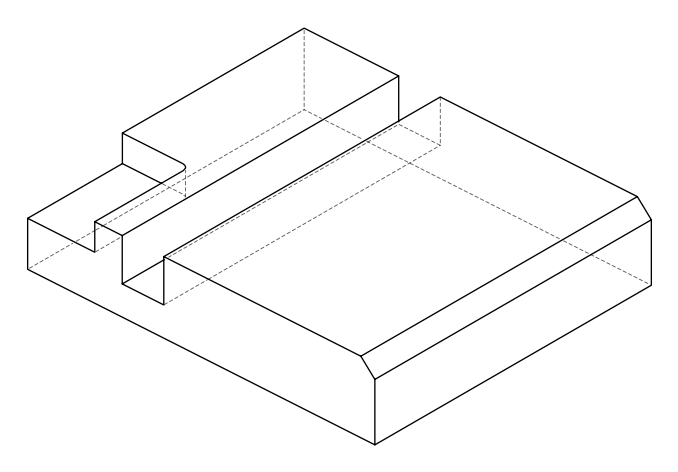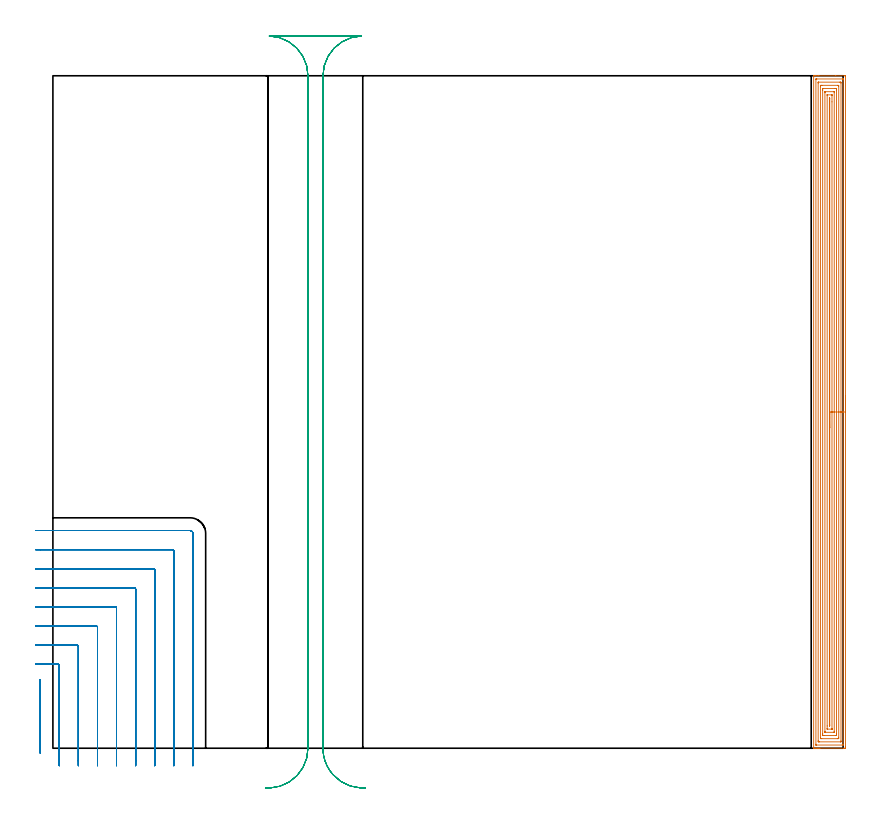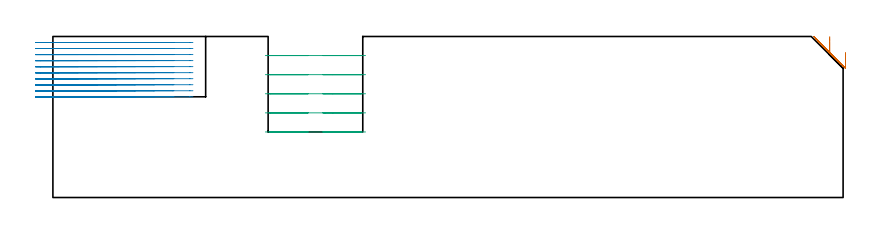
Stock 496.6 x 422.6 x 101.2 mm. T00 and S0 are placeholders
(PLAN: 3 operations, 2 tool changes, 70.6 min)
(1 AREA_MILL | FG_CHAMFER_SURFACE | UGT0205_001 | 27.25 min | 84515 mm3)
(2 MILL_CORNER_NOTCH_RECTANGULAR | CORNER_NOTCH_RECTANGULAR | NXT0201_012 | Follow Part, ap 4, ae 75% | 29.55 min | 526093 mm3)
(3 MILL_RECTANGULAR_SLOT | SLOT_RECTANGULAR | UGT0201_005 | Follow Part, ap 12.5, ae 75% | 13.79 min | 1506794 mm3)
(TOOL UGT0205_001 | Chamfer Mill 20 x 3 x 45 deg. | D20 FL50 Z2)
(TOOL NXT0201_012 | ENDMILL 16mm [2P460-1600-NA 1630] | D16 FL38 Z6)
(TOOL UGT0201_005 | End Mill 50 mm | D50 FL150 Z8)
(OP 1 AREA_MILL)
G17 G21 G94 G90
T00 M6
G54
G17 G0 G90 X498.1 Y221.3 S1061 M3
G43 Z111.2 H0
Z91.2
G94 G1 Y221.262 Z90.328 F250.
Y221.148 Z89.464
Y220.959 Z88.612
Y220.697 Z87.78
Y220.363 Z86.974
Y219.96 Z86.2
Y219.492 Z85.464
Y218.96 Z84.772
Y218.371 Z84.129
Y217.728 Z83.54
Y217.036 Z83.008
Y216.3 Z82.54
Y215.526 Z82.137
Y214.72 Z81.803
Y213.888 Z81.541
Y213.037 Z81.352
Y212.172 Z81.238
Y211.3 Z81.2
Y0.884
X498.098 Y0.61 Z81.202
X498.092 Y0.007 Z81.206
X498.087 Y0.004 Z81.21
X497.481 Y0.001 Z81.816
X496.871 Y0. Z82.426
X482.009 Z97.286
X481.399 Z97.895
X480.833 Z98.464
X480.506 Z98.79
X479.939 Z99.357
X479.612 Z99.683
X478.959 Z100.341
X478.553 Z100.746
X478.162 Y0.002 Z101.129
X478.146 Y0.003 Z101.145
X478.103 Y0.01 Z101.188
X478.1 Y0.163 Z101.2
Y422.437
X478.102 Y422.59 Z101.188
X478.16 Y422.593 Z101.131
X478.553 Y422.6 Z100.746
X478.959 Z100.341
X479.612 Z99.683
X480.833 Z98.464
X481.399 Z97.895
X491.979 Z87.318
X497.481 Z81.816
X497.767 Y422.598 Z81.531
X498.092 Y422.59 Z81.206
X498.099 Y422.265 Z81.199
X498.1 Y211.3 Z81.2
X496.686 Z82.614
X496.685 Y2.297 Z82.615
X496.684 Y2.199 Z82.616
X496.679 Y2.012 Z82.621
X496.588 Y2.008 Z82.712
X496.089 Y2.001 Z83.211
X480.008 Y2. Z99.292
X479.612 Y2.002 Z99.688
X479.556 Y2.005 Z99.744
X479.528 Y2.009 Z99.772
X479.521 Y2.102 Z99.779
X479.516 Y2.297 Z99.784
X479.514 Y2.395 Z99.786
Y2.493
Y420.303
X479.516 Y420.401 Z99.784
X479.521 Y420.588 Z99.779
X479.612 Y420.592 Z99.688
X480.111 Y420.599 Z99.189
X496.192 Y420.6 Z83.108
X496.588 Y420.598 Z82.712
X496.644 Y420.595 Z82.656
X496.672 Y420.591 Z82.628
X496.679 Y420.499 Z82.621
X496.684 Y420.303 Z82.616
X496.686 Y420.205 Z82.614
Y420.107
Y211.3
X495.272 Z84.028
X495.271 Y4.603 Z84.029
X495.27 Y4.181 Z84.03
X495.268 Y4.064 Z84.032
X495.265 Y4.014 Z84.035
X495.162 Y4.007 Z84.138
X494.981 Y4.001 Z84.319
X481.58 Y4. Z97.72
X481.399 Y4.003 Z97.901
X481.219 Y4.01 Z98.081
X480.935 Y4.033 Z98.365
X480.933 Y4.181 Z98.367
X480.929 Y4.651 Z98.371
X480.928 Y417.997 Z98.372
X480.93 Y418.419 Z98.37
X480.932 Y418.536 Z98.368
X480.935 Y418.586 Z98.365
X481.038 Y418.593 Z98.262
X481.219 Y418.599 Z98.081
X494.62 Y418.6 Z84.68
X494.801 Y418.597 Z84.499
X494.981 Y418.59 Z84.319
X495.265 Y418.567 Z84.035
X495.267 Y418.419 Z84.033
X495.271 Y417.949 Z84.029
X495.272 Y211.3 Z84.028
X493.857 Z85.443
Y6.859
X493.85 Y6.023 Z85.45
X493.014 Y6. Z86.286
X492.98 Z86.32
X483.152 Z96.148
X482.35 Y6.024 Z96.95
X482.343 Y6.809 Z96.957
Y415.741
X482.35 Y416.577 Z96.95
X483.186 Y416.6 Z96.114
X483.22 Z96.08
X493.048 Z86.252
X493.85 Y416.576 Z85.45
X493.857 Y415.791 Z85.443
Y211.3
X492.443 Z86.857
Y9.215
X492.442 Y8.645 Z86.858
X492.44 Y8.325 Z86.86
X492.436 Y8.01 Z86.864
X492.12 Y8.004 Z87.18
X491.871 Y8.001 Z87.429
X484.724 Y8. Z94.576
X484.08 Y8.002 Z95.22
X483.827 Y8.004 Z95.473
X483.776 Y8.01 Z95.524
X483.764 Y8.025 Z95.536
X483.762 Y8.07 Z95.538
X483.758 Y8.645 Z95.542
X483.757 Y8.967 Z95.543
Y413.385
X483.758 Y413.956 Z95.542
X483.76 Y414.275 Z95.54
X483.764 Y414.59 Z95.536
X484.08 Y414.596 Z95.22
X484.329 Y414.599 Z94.971
X491.475 Y414.6 Z87.825
X492.12 Y414.599 Z87.18
X492.373 Y414.596 Z86.927
X492.424 Y414.59 Z86.876
X492.436 Y414.575 Z86.864
X492.439 Y414.53 Z86.861
X492.442 Y413.956 Z86.858
X492.443 Y413.633 Z86.857
Y211.3
X491.029 Z88.271
X491.028 Y10.629 Z88.272
X491.027 Y10.43 Z88.273
X491.022 Y10.083 Z88.278
X491.016 Y10.01 Z88.284
X490.907 Y10.005 Z88.393
X490.763 Y10.001 Z88.537
X485.403 Z93.897
X485.224 Y10.005 Z94.076
X485.186 Y10.01 Z94.114
X485.178 Y10.013 Z94.122
X485.175 Y10.027 Z94.125
X485.173 Y10.067 Z94.127
X485.171 Y10.232 Z94.129
Y10.43
X485.172 Y411.971 Z94.128
X485.173 Y412.17 Z94.127
X485.178 Y412.517 Z94.122
X485.184 Y412.59 Z94.116
X485.293 Y412.595 Z94.007
X485.437 Y412.599 Z93.863
X490.797 Z88.503
X490.976 Y412.595 Z88.324
X491.014 Y412.59 Z88.286
X491.022 Y412.587 Z88.278
X491.025 Y412.573 Z88.275
X491.027 Y412.533 Z88.273
X491.029 Y412.368 Z88.271
Y412.17
Y211.3
X489.615 Z89.685
X489.614 Y12.216 Z89.686
X489.613 Y12.042 Z89.687
X489.611 Y12.018 Z89.689
X489.608 Y12.01 Z89.692
X489.601 Y12.007 Z89.699
X489.548 Y12.003 Z89.752
X489.44 Y12.001 Z89.86
X486.76 Z92.54
X486.688 Y12.002 Z92.612
X486.631 Y12.006 Z92.669
X486.598 Y12.009 Z92.702
X486.592 Y12.043 Z92.708
X486.589 Y12.216 Z92.711
X486.586 Y12.389 Z92.714
X486.585 Y14.001 Z92.715
X486.586 Y410.384 Z92.714
X486.587 Y410.558 Z92.713
X486.589 Y410.583 Z92.711
X486.592 Y410.59 Z92.708
X486.599 Y410.593 Z92.701
X486.652 Y410.597 Z92.648
X486.76 Y410.599 Z92.54
X489.44 Z89.86
X489.512 Y410.598 Z89.788
X489.569 Y410.594 Z89.731
X489.602 Y410.591 Z89.698
X489.608 Y410.557 Z89.692
X489.612 Y410.384 Z89.688
X489.614 Y410.211 Z89.686
X489.615 Y406.223 Z89.685
Y211.3
X488.201 Z91.099
X488.2 Y14.693 Z91.1
X488.199 Y14.349 Z91.101
X488.193 Y14.001 Z91.107
X488.101 Z91.199
X488.007 Z91.293
X488.002 Y14.202 Z91.298
X488. Y14.548 Z91.3
Y407.907
X488.001 Y408.251 Z91.299
X488.007 Y408.599 Z91.293
X488.099 Z91.201
X488.193 Z91.107
X488.198 Y408.398 Z91.102
X488.2 Y408.052 Z91.1
X488.201 Y211.3 Z91.099
Y210.428 Z91.138
Y209.564 Z91.251
Y208.712 Z91.44
Y207.88 Z91.703
Y207.074 Z92.036
Y206.3 Z92.439
Y205.564 Z92.908
Y204.872 Z93.439
Y204.229 Z94.028
Y203.64 Z94.672
Y203.109 Z95.364
Y202.64 Z96.099
Y202.237 Z96.873
Y201.903 Z97.679
Y201.641 Z98.511
Y201.452 Z99.363
Y201.338 Z100.228
Y201.3 Z101.099
G0 Z111.2
M5
M2
(OP 2 MILL_CORNER_NOTCH_RECTANGULAR)
G17 G21 G94 G90
T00 M6
G54
G17 G0 G90 X-8. Y-3.004 S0 M3
G43 Z111.2 H1
Z97.41
G94 G1 Y-0.004 F250.
Y40.011 F500.
X-8.028 Y43.011 F250.
G0 Z111.2
X4. Y-11.
Z97.41
G1 Y-8.
Y52.007 F500.
G3 X3.207 Y52.8 R0.8
G1 X-8.
X-11. F250.
G0 Z111.2
X16. Y-11.
Z97.41
G1 Y-8.
Y64.006 F500.
G3 X15.206 Y64.8 R0.8
G1 X-8.
X-11. F250.
G0 Z111.2
X28. Y-11.
Z97.41
G1 Y-8.
Y76.006 F500.
G3 X27.206 Y76.8 R0.8
G1 X-8.
X-11. F250.
G0 Z111.2
X40. Y-11.
Z97.41
G1 Y-8.
Y88.006 F500.
G3 X39.206 Y88.8 R0.8
G1 X-8.
X-11. F250.
G0 Z111.2
X52. Y-11.
Z97.41
G1 Y-8.
Y100.005 F500.
G3 X51.205 Y100.8 R0.8
G1 X-8.
X-11. F250.
G0 Z111.2
X64. Y-11.
Z97.41
G1 Y-8.
Y112.005 F500.
G3 X63.205 Y112.8 R0.8
G1 X-8.
X-11. F250.
G0 Z111.2
X76. Y-11.
Z97.41
G1 Y-8.
Y124.005 F500.
G3 X75.205 Y124.8 R0.8
G1 X-8.
X-11. F250.
G0 Z111.2
X88. Y-11.
Z97.41
G1 Y-8.
Y134.9 F500.
G3 X86.1 Y136.8 R1.9
G1 X-8.
X-11. F250.
G0 Z111.2
X-8. Y-3.005
Z93.62
G1 Y-0.005
Y40.011 F500.
X-8.028 Y43.011 F250.
G0 Z111.2
X4. Y-11.
Z93.62
G1 Y-8.
Y52.007 F500.
G3 X3.207 Y52.8 R0.8
G1 X-8.
X-11. F250.
G0 Z111.2
X16. Y-11.
Z93.62
G1 Y-8.
Y64.006 F500.
G3 X15.206 Y64.8 R0.8
G1 X-8.
X-11. F250.
G0 Z111.2
X28. Y-11.
Z93.62
G1 Y-8.
Y76.006 F500.
G3 X27.206 Y76.8 R0.8
G1 X-8.
X-11. F250.
G0 Z111.2
X40. Y-11.
Z93.62
G1 Y-8.
Y88.006 F500.
G3 X39.206 Y88.8 R0.8
G1 X-8.
X-11. F250.
G0 Z111.2
X52. Y-11.
Z93.62
G1 Y-8.
Y100.005 F500.
G3 X51.205 Y100.8 R0.8
G1 X-8.
X-11. F250.
G0 Z111.2
X64. Y-11.
Z93.62
G1 Y-8.
Y112.005 F500.
G3 X63.205 Y112.8 R0.8
G1 X-8.
X-11. F250.
G0 Z111.2
X76. Y-11.
Z93.62
G1 Y-8.
Y124.005 F500.
G3 X75.205 Y124.8 R0.8
G1 X-8.
X-11. F250.
G0 Z111.2
X88. Y-11.
Z93.62
G1 Y-8.
Y134.9 F500.
G3 X86.1 Y136.8 R1.9
G1 X-8.
X-11. F250.
G0 Z111.2
X-8. Y-3.004
Z89.83
G1 Y-0.004
Y40.011 F500.
X-8.028 Y43.011 F250.
G0 Z111.2
X4. Y-11.
Z89.83
G1 Y-8.
Y52.007 F500.
G3 X3.207 Y52.8 R0.8
G1 X-8.
X-11. F250.
G0 Z111.2
X16. Y-11.
Z89.83
G1 Y-8.
Y64.006 F500.
G3 X15.206 Y64.8 R0.8
G1 X-8.
X-11. F250.
G0 Z111.2
X28. Y-11.
Z89.83
G1 Y-8.
Y76.006 F500.
G3 X27.206 Y76.8 R0.8
G1 X-8.
X-11. F250.
G0 Z111.2
X40. Y-11.
Z89.83
G1 Y-8.
Y88.006 F500.
G3 X39.206 Y88.8 R0.8
G1 X-8.
X-11. F250.
G0 Z111.2
X52. Y-11.
Z89.83
G1 Y-8.
Y100.005 F500.
G3 X51.205 Y100.8 R0.8
G1 X-8.
X-11. F250.
G0 Z111.2
X64. Y-11.
Z89.83
G1 Y-8.
Y112.005 F500.
G3 X63.205 Y112.8 R0.8
G1 X-8.
X-11. F250.
G0 Z111.2
X76. Y-11.
Z89.83
G1 Y-8.
Y124.005 F500.
G3 X75.205 Y124.8 R0.8
G1 X-8.
X-11. F250.
G0 Z111.2
X88. Y-11.
Z89.83
G1 Y-8.
Y134.9 F500.
G3 X86.1 Y136.8 R1.9
G1 X-8.
X-11. F250.
G0 Z111.2
X-8. Y-3.004
Z86.04
G1 Y-0.004
Y40.011 F500.
X-8.028 Y43.011 F250.
G0 Z111.2
X4. Y-11.
Z86.04
G1 Y-8.
Y52.007 F500.
G3 X3.207 Y52.8 R0.8
G1 X-8.
X-11. F250.
G0 Z111.2
X16. Y-11.
Z86.04
G1 Y-8.
Y64.006 F500.
G3 X15.206 Y64.8 R0.8
G1 X-8.
X-11. F250.
G0 Z111.2
X28. Y-11.
Z86.04
G1 Y-8.
Y76.006 F500.
G3 X27.206 Y76.8 R0.8
G1 X-8.
X-11. F250.
G0 Z111.2
X40. Y-11.
Z86.04
G1 Y-8.
Y88.006 F500.
G3 X39.206 Y88.8 R0.8
G1 X-8.
X-11. F250.
G0 Z111.2
X52. Y-11.
Z86.04
G1 Y-8.
Y100.005 F500.
G3 X51.205 Y100.8 R0.8
G1 X-8.
X-11. F250.
G0 Z111.2
X64. Y-11.
Z86.04
G1 Y-8.
Y112.005 F500.
G3 X63.205 Y112.8 R0.8
G1 X-8.
X-11. F250.
G0 Z111.2
X76. Y-11.
Z86.04
G1 Y-8.
Y124.005 F500.
G3 X75.205 Y124.8 R0.8
G1 X-8.
X-11. F250.
G0 Z111.2
X88. Y-11.
Z86.04
G1 Y-8.
Y134.9 F500.
G3 X86.1 Y136.8 R1.9
G1 X-8.
X-11. F250.
G0 Z111.2
X-8. Y-3.004
Z82.25
G1 Y-0.004
Y40.011 F500.
X-8.028 Y43.011 F250.
G0 Z111.2
X4. Y-11.
Z82.25
G1 Y-8.
Y52.007 F500.
G3 X3.207 Y52.8 R0.8
G1 X-8.
X-11. F250.
G0 Z111.2
X16. Y-11.
Z82.25
G1 Y-8.
Y64.006 F500.
G3 X15.206 Y64.8 R0.8
G1 X-8.
X-11. F250.
G0 Z111.2
X28. Y-11.
Z82.25
G1 Y-8.
Y76.006 F500.
G3 X27.206 Y76.8 R0.8
G1 X-8.
X-11. F250.
G0 Z111.2
X40. Y-11.
Z82.25
G1 Y-8.
Y88.006 F500.
G3 X39.206 Y88.8 R0.8
G1 X-8.
X-11. F250.
G0 Z111.2
X52. Y-11.
Z82.25
G1 Y-8.
Y100.005 F500.
G3 X51.205 Y100.8 R0.8
G1 X-8.
X-11. F250.
G0 Z111.2
X64. Y-11.
Z82.25
G1 Y-8.
Y112.005 F500.
G3 X63.205 Y112.8 R0.8
G1 X-8.
X-11. F250.
G0 Z111.2
X76. Y-11.
Z82.25
G1 Y-8.
Y124.005 F500.
G3 X75.205 Y124.8 R0.8
G1 X-8.
X-11. F250.
G0 Z111.2
X88. Y-11.
Z82.25
G1 Y-8.
Y134.9 F500.
G3 X86.1 Y136.8 R1.9
G1 X-8.
X-11. F250.
G0 Z111.2
X-8. Y-3.005
Z78.46
G1 Y-0.005
Y40.011 F500.
X-8.028 Y43.011 F250.
G0 Z111.2
X4. Y-11.
Z78.46
G1 Y-8.
Y52.007 F500.
G3 X3.207 Y52.8 R0.8
G1 X-8.
X-11. F250.
G0 Z111.2
X16. Y-11.
Z78.46
G1 Y-8.
Y64.006 F500.
G3 X15.206 Y64.8 R0.8
G1 X-8.
X-11. F250.
G0 Z111.2
X28. Y-11.
Z78.46
G1 Y-8.
Y76.006 F500.
G3 X27.206 Y76.8 R0.8
G1 X-8.
X-11. F250.
G0 Z111.2
X40. Y-11.
Z78.46
G1 Y-8.
Y88.006 F500.
G3 X39.206 Y88.8 R0.8
G1 X-8.
X-11. F250.
G0 Z111.2
X52. Y-11.
Z78.46
G1 Y-8.
Y100.005 F500.
G3 X51.205 Y100.8 R0.8
G1 X-8.
X-11. F250.
G0 Z111.2
X64. Y-11.
Z78.46
G1 Y-8.
Y112.005 F500.
G3 X63.205 Y112.8 R0.8
G1 X-8.
X-11. F250.
G0 Z111.2
X76. Y-11.
Z78.46
G1 Y-8.
Y124.005 F500.
G3 X75.205 Y124.8 R0.8
G1 X-8.
X-11. F250.
G0 Z111.2
X88. Y-11.
Z78.46
G1 Y-8.
Y134.9 F500.
G3 X86.1 Y136.8 R1.9
G1 X-8.
X-11. F250.
G0 Z111.2
X-8. Y-3.005
Z74.67
G1 Y-0.005
Y40.011 F500.
X-8.028 Y43.011 F250.
G0 Z111.2
X4. Y-11.
Z74.67
G1 Y-8.
Y52.007 F500.
G3 X3.207 Y52.8 R0.8
G1 X-8.
X-11. F250.
G0 Z111.2
X16. Y-11.
Z74.67
G1 Y-8.
Y64.006 F500.
G3 X15.206 Y64.8 R0.8
G1 X-8.
X-11. F250.
G0 Z111.2
X28. Y-11.
Z74.67
G1 Y-8.
Y76.006 F500.
G3 X27.206 Y76.8 R0.8
G1 X-8.
X-11. F250.
G0 Z111.2
X40. Y-11.
Z74.67
G1 Y-8.
Y88.006 F500.
G3 X39.206 Y88.8 R0.8
G1 X-8.
X-11. F250.
G0 Z111.2
X52. Y-11.
Z74.67
G1 Y-8.
Y100.005 F500.
G3 X51.205 Y100.8 R0.8
G1 X-8.
X-11. F250.
G0 Z111.2
X64. Y-11.
Z74.67
G1 Y-8.
Y112.005 F500.
G3 X63.205 Y112.8 R0.8
G1 X-8.
X-11. F250.
G0 Z111.2
X76. Y-11.
Z74.67
G1 Y-8.
Y124.005 F500.
G3 X75.205 Y124.8 R0.8
G1 X-8.
X-11. F250.
G0 Z111.2
X88. Y-11.
Z74.67
G1 Y-8.
Y134.9 F500.
G3 X86.1 Y136.8 R1.9
G1 X-8.
X-11. F250.
G0 Z111.2
X-8. Y-3.005
Z70.88
G1 Y-0.005
Y40.011 F500.
X-8.028 Y43.011 F250.
G0 Z111.2
X4. Y-11.
Z70.88
G1 Y-8.
Y52.007 F500.
G3 X3.207 Y52.8 R0.8
G1 X-8.
X-11. F250.
G0 Z111.2
X16. Y-11.
Z70.88
G1 Y-8.
Y64.006 F500.
G3 X15.206 Y64.8 R0.8
G1 X-8.
X-11. F250.
G0 Z111.2
X28. Y-11.
Z70.88
G1 Y-8.
Y76.006 F500.
G3 X27.206 Y76.8 R0.8
G1 X-8.
X-11. F250.
G0 Z111.2
X40. Y-11.
Z70.88
G1 Y-8.
Y88.006 F500.
G3 X39.206 Y88.8 R0.8
G1 X-8.
X-11. F250.
G0 Z111.2
X52. Y-11.
Z70.88
G1 Y-8.
Y100.005 F500.
G3 X51.205 Y100.8 R0.8
G1 X-8.
X-11. F250.
G0 Z111.2
X64. Y-11.
Z70.88
G1 Y-8.
Y112.005 F500.
G3 X63.205 Y112.8 R0.8
G1 X-8.
X-11. F250.
G0 Z111.2
X76. Y-11.
Z70.88
G1 Y-8.
Y124.005 F500.
G3 X75.205 Y124.8 R0.8
G1 X-8.
X-11. F250.
G0 Z111.2
X88. Y-11.
Z70.88
G1 Y-8.
Y134.9 F500.
G3 X86.1 Y136.8 R1.9
G1 X-8.
X-11. F250.
G0 Z111.2
X-8. Y-3.005
Z67.09
G1 Y-0.005
Y40.011 F500.
X-8.028 Y43.011 F250.
G0 Z111.2
X4. Y-11.
Z67.09
G1 Y-8.
Y52.007 F500.
G3 X3.207 Y52.8 R0.8
G1 X-8.
X-11. F250.
G0 Z111.2
X16. Y-11.
Z67.09
G1 Y-8.
Y64.006 F500.
G3 X15.206 Y64.8 R0.8
G1 X-8.
X-11. F250.
G0 Z111.2
X28. Y-11.
Z67.09
G1 Y-8.
Y76.006 F500.
G3 X27.206 Y76.8 R0.8
G1 X-8.
X-11. F250.
G0 Z111.2
X40. Y-11.
Z67.09
G1 Y-8.
Y88.006 F500.
G3 X39.206 Y88.8 R0.8
G1 X-8.
X-11. F250.
G0 Z111.2
X52. Y-11.
Z67.09
G1 Y-8.
Y100.005 F500.
G3 X51.205 Y100.8 R0.8
G1 X-8.
X-11. F250.
G0 Z111.2
X64. Y-11.
Z67.09
G1 Y-8.
Y112.005 F500.
G3 X63.205 Y112.8 R0.8
G1 X-8.
X-11. F250.
G0 Z111.2
X76. Y-11.
Z67.09
G1 Y-8.
Y124.005 F500.
G3 X75.205 Y124.8 R0.8
G1 X-8.
X-11. F250.
G0 Z111.2
X88. Y-11.
Z67.09
G1 Y-8.
Y134.9 F500.
G3 X86.1 Y136.8 R1.9
G1 X-8.
X-11. F250.
G0 Z111.2
X-8. Y-3.005
Z63.3
G1 Y-0.005
Y40.011 F500.
X-8.028 Y43.011 F250.
G0 Z111.2
X4. Y-11.
Z63.3
G1 Y-8.
Y52.007 F500.
G3 X3.207 Y52.8 R0.8
G1 X-8.
X-11. F250.
G0 Z111.2
X16. Y-11.
Z63.3
G1 Y-8.
Y64.006 F500.
G3 X15.206 Y64.8 R0.8
G1 X-8.
X-11. F250.
G0 Z111.2
X28. Y-11.
Z63.3
G1 Y-8.
Y76.006 F500.
G3 X27.206 Y76.8 R0.8
G1 X-8.
X-11. F250.
G0 Z111.2
X40. Y-11.
Z63.3
G1 Y-8.
Y88.006 F500.
G3 X39.206 Y88.8 R0.8
G1 X-8.
X-11. F250.
G0 Z111.2
X52. Y-11.
Z63.3
G1 Y-8.
Y100.005 F500.
G3 X51.205 Y100.8 R0.8
G1 X-8.
X-11. F250.
G0 Z111.2
X64. Y-11.
Z63.3
G1 Y-8.
Y112.005 F500.
G3 X63.205 Y112.8 R0.8
G1 X-8.
X-11. F250.
G0 Z111.2
X76. Y-11.
Z63.3
G1 Y-8.
Y124.005 F500.
G3 X75.205 Y124.8 R0.8
G1 X-8.
X-11. F250.
G0 Z111.2
X88. Y-11.
Z63.3
G1 Y-8.
Y134.9 F500.
G3 X86.1 Y136.8 R1.9
G1 X-8.
X-11. F250.
G0 Z111.2
M5
M2
(OP 3 MILL_RECTANGULAR_SLOT)
G17 G21 G94 G90
T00 M6
G54
G17 G0 G90 X196.472 Y-25.117 S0 M3
G43 Z111.2 H0
Z89.2
G94 G1 X193.476 Y-24.97 F250.
G2 X175.935 Y-16.518 R25. F500.
X170.983 Y-7.907 R25. F375.
X169.7 Y0. R25. F286.
G1 Y391.955
Y401.955 F333.
Y422.6 F500.
G2 X193.993 Y447.59 R25.
G1 X136.007
G2 X160.3 Y422.6 R25.
G1 Y0.
G2 X136.524 Y-24.97 R25.
G1 X133.528 Y-25.117 F250.
G0 X196.472 Z77.2
G1 X193.476 Y-24.97
G2 X175.935 Y-16.518 R25. F500.
X170.983 Y-7.907 R25. F375.
X169.7 Y0. R25. F286.
G1 Y391.955
Y401.955 F333.
Y422.6 F500.
G2 X193.993 Y447.59 R25.
G1 X136.007
G2 X160.3 Y422.6 R25.
G1 Y0.
G2 X136.524 Y-24.97 R25.
G1 X133.528 Y-25.117 F250.
G0 X196.472 Z65.2
G1 X193.476 Y-24.97
G2 X175.935 Y-16.518 R25. F500.
X170.983 Y-7.907 R25. F375.
X169.7 Y0. R25. F286.
G1 Y391.955
Y401.955 F333.
Y422.6 F500.
G2 X193.993 Y447.59 R25.
G1 X136.007
G2 X160.3 Y422.6 R25.
G1 Y0.
G2 X136.524 Y-24.97 R25.
G1 X133.528 Y-25.117 F250.
G0 X196.472 Z53.2
G1 X193.476 Y-24.97
G2 X175.935 Y-16.518 R25. F500.
X170.983 Y-7.907 R25. F375.
X169.7 Y0. R25. F286.
G1 Y391.955
Y401.955 F333.
Y422.6 F500.
G2 X193.993 Y447.59 R25.
G1 X136.007
G2 X160.3 Y422.6 R25.
G1 Y0.
G2 X136.524 Y-24.97 R25.
G1 X133.528 Y-25.117 F250.
G0 X196.472 Z41.2
G1 X193.476 Y-24.97
G2 X175.935 Y-16.518 R25. F500.
X170.983 Y-7.907 R25. F375.
X169.7 Y0. R25. F286.
G1 Y391.955
Y401.955 F333.
Y422.6 F500.
G2 X193.993 Y447.59 R25.
G1 X136.007
G2 X160.3 Y422.6 R25.
G1 Y0.
G2 X136.524 Y-24.97 R25.
G1 X133.528 Y-25.117 F250.
G0 Z111.2
M5
M2
